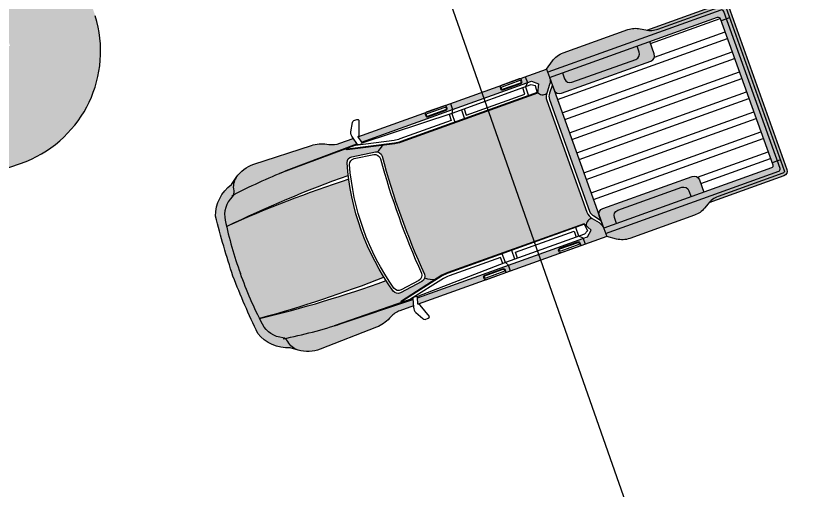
# Model space of a CAD drawing. Header units: metres. Extents: x 604533 to 608048, y 1310709 to 1311860.
# Drawn here: x 604675.78 to 604682.8, y 1311042.96 to 1311047.14 of the extents above; entities that cross this region are included whole.
import ezdxf

# ---------------------------------------------------------------- set-up
doc = ezdxf.new("R2010")
doc.units = ezdxf.units.M
doc.header["$LTSCALE"] = 0.0254
doc.header["$MEASUREMENT"] = 0
doc.layers.add('BOULEVARD', color=3, linetype='Continuous')
doc.layers.add('PALME-1', color=82, linetype='Continuous')

# ---------------------------------------------------------------- blocks, each defined once
blk = doc.blocks.new('A$C07152BA5')
h = blk.add_hatch(color=253)
h.paths.add_polyline_path([(0.1907596216769889, 0.8038987470790744, -0.1478048092491073), (0.2013097516028211, 0.7674618049059063, 0.2038558458128414), (0.2462618624558672, 0.6582757839933038, 0.1668822820599795), (0.4219244545092806, 0.5739998240023851), (0.9530465304851532, 0.5117843190673739, 0.1159471966539703), (1.08944232063368, 0.5274364140350372), (1.105912549886853, 0.5333575699478388, -0.1231085121622859), (1.202443026355468, 0.5430560242384672), (1.327128260978498, 0.5248679867945611), (1.349731268011965, 0.5769266341812909), (0.691924050450325, 0.68578926846385, -0.02566630790614245)])
h.paths.add_polyline_path([(2.699676226708107, 0.324652187526226, -0.4142135623730946), (2.686998473014683, 0.3416602609213442), (2.68880277290009, 0.3540293555706739, -0.4142135623730951), (2.705810846295208, 0.3667071091476828), (2.874030533246696, 0.342168630566448, -0.4142135623730951), (2.88670828694012, 0.3251605569384992), (2.884903987054713, 0.3127914622891694, -0.4142135623730951), (2.86789591354318, 0.3001137087121606), (2.923324527684599, 0.2920282469131052), (2.931270394939929, 0.3464998919516802), (2.235943439882249, 0.4479283634573221), (2.227997572626919, 0.3934567181859165)])
h.paths.add_polyline_path([(1.391802025726065, 0.5710646414663643), (1.369475964922458, 0.519123048055917, -0.01194926116781115), (1.370590867823921, 0.5185280258301646), (2.004349271534011, 0.4260806587990373, -0.4142135623730943), (1.991671517840587, 0.4430887324269861), (1.993475817842409, 0.4554578268434852, -0.4142135623730951), (2.010483891237527, 0.4681355806533247), (2.178703578189015, 0.4435971018392593, -0.4142135623730951), (2.191381331766024, 0.4265890284441411), (2.189577031880617, 0.4142199337948114, -0.414213562373095), (2.172568958485499, 0.4015421802178025), (2.227997572626919, 0.3934567181859165), (2.235943439882249, 0.4479283634573221)])
h.paths.add_polyline_path([(3.142012624070048, 1.791210144292563), (3.149958491441794, 1.845681789331138), (3.094529877300374, 1.853767251363024, -0.4142135623730951), (3.107207630993798, 1.836759177967906), (3.105403330991976, 1.824390083318576, -0.4142135623730951), (3.088395257596858, 1.811712329508737), (2.92017557064537, 1.836250808322802, -0.4142135623730951), (2.907497817068361, 1.85325888171792), (2.909302116953768, 1.86562797636725, -0.4142135623730945), (2.926310190348886, 1.878305729944259), (2.454631536267698, 1.94711026083678), (2.446685669012368, 1.892638615565374)])
h.paths.add_polyline_path([(1.597224831581116, 2.072181568248197, -0.01194926116786598), (1.595986410160549, 2.071929829427972), (1.602544254972599, 2.015774893807247), (2.446685669012368, 1.892638615565374), (2.454631536267698, 1.94711026083678), (2.399202922126278, 1.955195722635835, -0.4142135623730951), (2.411880675819702, 1.938187649240717), (2.410076375934295, 1.925818554591388, -0.4142135623730949), (2.393068302539177, 1.913140801014379), (2.224848615587689, 1.937679279828444, -0.4142135623730951), (2.212170861894265, 1.954687353223562), (2.213975161779672, 1.967056447872892, -0.4142135623730945), (2.230983235291205, 1.979734201449901)])
h.paths.add_polyline_path([(0.6722433689283207, 2.290021826513112, 0.166882282059965), (0.4798260347452015, 2.259438282810152, 0.2038558458128223), (0.4055565011221915, 2.167643316555768, -0.1478048092492731), (0.3850372502347454, 2.135738515527919, -0.02566630790613953), (0.8990576798096299, 2.105761331273243), (1.560552036971785, 2.022175303660333), (1.553762224735692, 2.078521529445425), (1.429076989996247, 2.096709566889331, -0.1231085121619218), (1.339339481084608, 2.133579234359786), (1.325247037922964, 2.143958617001772, 0.1159471966536159), (1.199006163049489, 2.197921948740259)])
for color, points in [(253, [(0.2166324381255227, 1.972851275235079, -0.2596389835430822), (0.369571372051724, 2.125920849852264, 0.2202862808786482), (0.4055565011198518, 2.167643316547572, -0.1133709259093873), (0.4381577878810122, 2.226780023976051, 0.2633922538076526), (0.1588966560084384, 2.044871327234434, 0.01702397132734076), (0.04505931772292016, 1.505241967504862, 0.01702397132734192), (-5.890615240033981e-08, 0.9555798550136363, 0.2633922536187772), (0.2156592593841569, 0.7014763091835783, -0.1133709254286114), (0.2013097516028211, 0.7674618049059063, 0.2202862809127305), (0.1787427731323987, 0.8177253627218306, -0.259638983544986), (0.07590343954507262, 1.008105728309602, -0.03307258661391017), (0.1143259765804898, 1.49513603009805, -0.03307284082326972)]), (20, [(1.217280335512162, 0.8693700162669643, -0.1061314572311136), (1.350079627612536, 1.77975470597654, 0.02644318014039986), (0.2015793965871566, 1.918342938648408, 0.02924573563146822), (0.1143246918267526, 1.495127222565044, 0.0292442766892154), (0.07704877263023935, 1.064642804667229, 0.02644318014170535)]), (22, [(1.529334117774852, 0.6942655483726412), (1.568206767202355, 0.6637316602282226), (1.613482897519134, 0.6400206864345819), (1.675932551734149, 0.6448907360900193), (1.853745444212109, 1.863859093049541), (1.752959398203529, 1.902663715882227), (1.720414109411649, 1.885399373946711), (1.694822005811147, 1.864694993011653), (1.699151180218905, 1.858419748255983), (1.704689484089613, 1.822090407600626), (1.602902520098723, 1.277996851364151), (1.545019649434835, 0.727498933672905), (1.531602734001353, 0.6965350788086653)]), (20, [(1.910737716010772, 1.850760922301561, -0.04056839103574849), (1.853743861429393, 1.863859594799578, 1.149957615669228e-06), (1.853745444212109, 1.863859093049541), (1.752959398203529, 1.902663715882227, -0.0804623458597294), (1.685527131077833, 1.873560790438205, -0.2991901582828784), (1.704689484089613, 1.822090407600626, 0.04011002674693965), (1.545019649434835, 0.727498933672905, -0.1738268921655171), (1.531602734001353, 0.6965350788086653, 0.1247764595948846), (1.613482897519134, 0.6400206864345819), (1.675932551734149, 0.6448907360900193, -0.04056723918563349), (1.734291619271971, 0.6411624196916819), (2.998699315823615, 0.456670688232407), (3.006807050900534, 0.4325648781377822, -0.4207665491765686), (3.0840246375883, 0.4640176824759692, -0.1879680064295329), (3.067698489874601, 0.5347800806630403), (3.218970701564103, 1.571802968392149, -0.1599977302912152), (3.246794291771948, 1.627658267039806, -0.4426854633686685), (3.181528548477218, 1.675400231499225), (3.175159846665338, 1.666368142701685)]), (251, [(4.154267695615999, 0.1124685693066567, 0.1270166537925959), (4.054848500876687, 0.1017064268235117), (4.752080639824271, 4.330649971961975e-08, 0.4142135623730938), (4.803104860126041, 0.03803330427035689), (5.023965064203367, 1.552105744136497, 0.4142135623730938), (4.985931803123094, 1.603129964321852), (4.28869966417551, 1.704836348071694, 0.1270166537925254), (4.380901659373194, 1.66612211172469), (4.98232320335228, 1.578391775023192, -0.4142135623730949), (4.999226874904707, 1.555714343907312), (4.778366670827381, 0.04164190404117107, -0.4142135623730944), (4.755689239595085, 0.02473823260515928)]), (251, [(3.092436679173261, 0.5311714806593955, 0.1492762952438902), (3.099048653921577, 0.4878666198557571), (3.143023142827696, 0.4125586302297437), (3.326070904254689, 1.667413808930515), (3.262416013039833, 1.607805891596452, 0.1492762950977377), (3.243708890862763, 1.568194368621334)])]:
    blk.add_hatch(color=color).paths.add_polyline_path(points)
h = blk.add_hatch(color=22)
h.paths.add_polyline_path([(0.07704877263020782, 1.064642804666103, 0.003829806035672016), (0.07590235978455467, 1.008020008602191, 0.2416943549763166), (0.1664288778592814, 0.8261685555603308, -0.1278257627530451), (0.190759621746215, 0.8038987469746687, 0.02242338460043527), (0.6279922961769361, 0.6978598586025244), (1.243524973957816, 0.6029748568690205, -0.363273079195186), (1.255085580633022, 0.6120715695433319), (1.613482897698635, 0.6400206865534575, -0.1247764596712237), (1.531602734058211, 0.6965350787367254, -0.207088711828794), (1.495168461115099, 0.6807303454261273), (1.281474726740271, 0.6805410832166672, -0.3759278168440105), (1.231874317745678, 0.723893475253135, -0.01278260194916101), (1.219821907069626, 0.8352814223680948, -0.02820947151564502)])
h.paths.add_polyline_path([(1.362253199581984, 1.811696778048919, -0.01278260196719675), (1.405622988590039, 1.915000199107453, -0.3759278168440063), (1.465540778823197, 1.942376993596554), (1.690898368874653, 1.874983648228335, 0.0743776392316823), (1.752959398171518, 1.902663715835065), (1.459810602944344, 2.015531804878265, -0.363273078263199), (1.451330340822102, 2.027551911604538), (0.8343418431135965, 2.112456773974112, 0.02242338454582682), (0.3850372504021364, 2.135738515638277, -0.1278257632484674), (0.355358679112506, 2.121347133498489, 0.2416943553902637), (0.2166558903640389, 1.972933731098754, 0.003829806027245087), (0.2015793965869368, 1.91834293864759, -0.02820947151863493)])
h.paths.add_polyline_path([(3.12123004172463, 0.2631594482809303), (3.132184439571574, 0.3382556024007499, 0.1699505695374527), (3.119587191264145, 0.4031154527328908), (3.084024637470597, 0.4640176826775396, 0.4207665483346977), (3.006807050878896, 0.4325648781774363), (3.025488566607237, 0.3770212440285832), (2.946273305951401, 0.3263724608063625), (2.93127039493993, 0.3464998919516799), (2.923324527669963, 0.2920282468127727)])
h.paths.add_polyline_path([(3.306309120263904, 1.683158310130239, 0.1699505695374419), (3.336909607518464, 1.741716836811975), (3.347864005365409, 1.816812990931794), (3.149958491454503, 1.845681789418265), (3.142012624067658, 1.791210144276177), (3.179860307602212, 1.785689241252839), (3.223585815634578, 1.735045820707455), (3.181528548380484, 1.675400231372652, 0.4426854635167763), (3.246794291761641, 1.627658267082927, -0.02715364496178451), (3.254830853198655, 1.634952866239473)])
h = blk.add_hatch(color=253)
h.paths.add_polyline_path([(3.893284788937308, 0.06468763435259461, 0.1385523434527567), (4.001114172046073, 0.0788399821612984), (4.04643831262365, 0.09831622149795294, -0.1385523434527547), (4.154267695615999, 0.1124685693066567), (4.755689239595085, 0.02473823260515928, 0.4142135623730944), (4.778366670827381, 0.04164190404117107), (4.792801070143469, 0.1405946610029787), (4.764235869748518, 0.1447615132201463), (4.753973011858761, 0.07440610299818218, -0.4142135623731094), (4.731295580626465, 0.05750243156217039), (3.125401583034545, 0.291756795020774), (3.12123004172463, 0.2631594482809305), (3.186603278852999, 0.2029821828473359, 0.1509271441035683), (3.293187092174776, 0.1522248592227697)])
h.paths.add_polyline_path([(4.764235869748518, 0.1447615132201463), (4.792801070143469, 0.1405946610029787), (4.98479247558862, 1.456761586945504), (4.956227275193669, 1.460928438929841)])
h.paths.add_polyline_path([(4.966490133083425, 1.531283849151805), (4.956227275193669, 1.460928438929841), (4.98479247558862, 1.456761586945504), (4.999226874904707, 1.555714343907312, 0.4142135623730949), (4.98232320335228, 1.578391775023192), (4.380901659373194, 1.66612211172469, -0.1385523434528836), (4.281608393765055, 1.710487776435912), (4.243736601551063, 1.742099941475317, 0.1385523434528831), (4.144443336059339, 1.786465606186539), (3.544345639180392, 1.874002831056714, 0.1509271441034992), (3.42770363681484, 1.855807819636539), (3.347864005365409, 1.816812990931794), (3.343692464055493, 1.788215644191951), (4.949586461530998, 1.553961280500516, -0.4142135623730944)])
h = blk.add_hatch(color=254)
h.paths.add_polyline_path([(3.206077646114863, 0.4984241321217269, 0.4142135623730951), (3.149384067975916, 0.4561649532988667), (3.132618782692589, 0.3412331736180931), (3.251362091163173, 0.3239118945784867), (3.259466736810282, 0.3794720200821757, -0.4142135623732612), (3.316160314949229, 0.4217311989050359), (3.909197270753793, 0.3352239357773215, -0.4142135623730945), (3.951456449693069, 0.278530357638374), (3.943351803929545, 0.2229702321346849), (4.062095112400129, 0.2056489528622478), (4.078860397567041, 0.3205807325430214, 0.414213562373095), (4.036601218744181, 0.3772743106819689)])
h.paths.add_polyline_path([(3.489373106043786, 1.609164282912388, -0.4142135623732612), (3.44711392710451, 1.665857861051336), (3.455218572751619, 1.721417986555025), (3.33647526439745, 1.738739265594631), (3.319709979114123, 1.623807485913858, 0.4142135623730951), (3.361969158053398, 1.56711390777491), (4.192492730682716, 1.445964086335152, 0.4142135623730951), (4.249186308821663, 1.488223265158013), (4.26595159410499, 1.603155045071617), (4.147208285634406, 1.620476324111223), (4.139103639987297, 1.564916198607534, -0.4142135623730945), (4.08241006184835, 1.522657019784674)])
h.paths.add_polyline_path([(3.343692464055493, 1.788215644191951), (3.336909607518464, 1.741716836811975), (3.33647526439745, 1.738739265594631), (4.892892883392051, 1.511702101677656, -0.4142135623730951), (4.909796554944478, 1.489024670328945), (4.906750896712765, 1.4681456387043), (4.956227275193669, 1.460928438929841), (4.966490133083425, 1.531283849151805, 0.4142135623730944), (4.949586461530998, 1.553961280500516)])
h.paths.add_polyline_path([(4.906750896712765, 1.4681456387043), (4.714759491151199, 0.1519787127617747), (4.764235869748518, 0.1447615132201463), (4.956227275193669, 1.460928438929841)])
h.paths.add_polyline_path([(4.714759491151199, 0.1519787127617747), (4.711713832919486, 0.1310996811371297, -0.4142135623730958), (4.68903640168719, 0.1141960094682872), (3.132618782692589, 0.3412331736180931), (3.132184439571574, 0.3382556024007499), (3.125401583034545, 0.291756795020774), (4.731295580626465, 0.05750243156217039, 0.4142135623730964), (4.753973011858761, 0.07440610299818218), (4.764235869748518, 0.1447615132201463)])
h = blk.add_hatch(color=255)
h.paths.add_polyline_path([(3.943351803908866, 0.222970231992921), (3.951456449693069, 0.278530357638374, 0.4142135623730945), (3.909197270753793, 0.3352239357773215), (3.316160314949229, 0.4217311989050359, 0.4142135623730946), (3.259466736810282, 0.3794720200821757), (3.251362091150678, 0.3239118944928253)])
h.paths.add_polyline_path([(4.08241006184835, 1.522657019784674, 0.4142135623730946), (4.139103639987297, 1.564916198607534), (4.147208285631049, 1.620476324088213), (3.455218572744085, 1.721417986503385), (3.44711392710451, 1.665857861051336, 0.4142135623730945), (3.489373106043786, 1.609164282912388)])
h = blk.add_hatch()
h.set_pattern_fill('ANSI32', scale=0.5, angle=126.7007068955071, style=0)
h.set_pattern_definition([(171.7007068955071, (-15.16962535120547, -3.519906194182113), (-0.02706449860558336, -0.185536419376974), []), (171.7007068955071, (-15.22244932467584, -3.449039221741259), (-0.02706449860558336, -0.185536419376974), [])])
edge = h.paths.add_edge_path()
edge.add_line((4.892892883392051, 1.511702101677656), (4.26595159410499, 1.603155045071617))
edge.add_line((4.26595159410499, 1.603155045071617), (4.249186308821663, 1.488223265390843))
edge.add_arc((4.199709930340759, 1.495440464932472), 0.04999999999999716, -98.29929310449688, -8.29929310449188, ccw=False)
edge.add_line((4.192492730682716, 1.445964086335152), (3.361969158053398, 1.56711390777491))
edge.add_arc((3.369186357711442, 1.616590286372229), 0.05000000000000071, 171.7007068955193, 261.70070689550715, ccw=False)
edge.add_line((3.319709979114123, 1.623807485913858), (3.149384067859501, 0.4561649532988667))
edge.add_line((3.149384067975916, 0.4561649532988667), (3.158618304063566, 0.4786221529357135))
edge.add_line((3.158618304063566, 0.4786221531685442), (3.178082684869878, 0.4944261510390788))
edge.add_line((3.178082684869878, 0.4944261510390788), (3.206077646114863, 0.4984241321217269))
edge.add_line((3.206077646114863, 0.4984241321217269), (4.036601218744181, 0.3772743106819689))
edge.add_arc((4.029384019086137, 0.3277979323174804), 0.05000000000000071, -8.29929310449188, 81.70070689550721, ccw=False)
edge.add_line((4.078860397567041, 0.3205807325430214), (4.062095112283714, 0.2056489528622478))
edge.add_line((4.062095112400129, 0.2056489528622478), (4.68903640168719, 0.1141960094682872))
edge.add_arc((4.691923281527124, 0.1339865608606488), 0.01999999999999957, 261.7007068955072, 351.7007068955072)
edge.add_line((4.711713832919486, 0.1310996811371297), (4.909796554944478, 1.489024670328945))
edge.add_arc((4.890006003552116, 1.491911550285295), 0.01999999999999957, -8.299293104492884, 81.70070689550712)
at = {"color": 7}
for p, q in [((2.400478039751761, 1.86906149960123, 32.67499999999999), (2.39217826013919, 1.812163664260879, 32.67499999999999)), ((2.514273710316047, 1.852461940608919, 32.67499999999999), (2.502365330932662, 1.770825915969908, 32.67499999999999)), ((3.336909607518464, 1.741716836811975, 32.67499999999999), (3.132184439571574, 0.3382556024007499, 32.67499999999999)), ((4.98479247558862, 1.456761586945504, 32.67499999999999), (4.906750896712765, 1.4681456387043, 32.67499999999999)), ((2.198396450141445, 0.4837229016702622, 32.67499999999999), (2.206696229754016, 0.5406207370106131, 32.67499999999999)), ((2.312192120705731, 0.4671233424451202, 32.67499999999999), (2.324100500089116, 0.5487593670841306, 32.67499999999999)), ((4.792801070143469, 0.1405946610029787, 32.67499999999999), (4.714759491151199, 0.1519787127617747, 32.67499999999999))]:
    blk.add_line(p, q, dxfattribs=at)
at = {"color": 7, "elevation": 32.67499999999999}
for points in [[(1.327128260978498, 0.5248679867945611), (1.202443026355468, 0.5430560242384672, 0.1231085121622605), (1.105912549886853, 0.5333575699478388), (1.08944232063368, 0.5274364140350372, -0.1159471966539582), (0.9530465304851532, 0.5117843190673739), (0.4219244545092806, 0.5739998240023851, -0.1668822820599636), (0.2462618624558672, 0.6582757839933038), (0.1930336904479191, 0.7107265673112124, -0.2441598973697272), (-5.890615284442902e-08, 0.9555798550136387, -0.01702397132734127), (0.0450593177229166, 1.505241967504844, -0.01702397132734127), (0.1588966560084373, 2.044871327234432, -0.2441598973697272), (0.4138325622770935, 2.224378554383293), (0.4798260347452015, 2.259438282810152, -0.1668822820599636), (0.6722433689283207, 2.290021826513112), (1.199006163049489, 2.197921948740259, -0.1159471966539582), (1.325247037922964, 2.143958617001772), (1.339339481084608, 2.133579234359786, 0.1231085121622605), (1.429076989996247, 2.096709566889331), (1.553762224735692, 2.078521529445425)], [(0.4798260347452015, 2.259438282810152, 0.2038558458119732), (0.4055565011221915, 2.167643316555768, -0.2202862809127305), (0.3695713720517233, 2.125920849852264, 0.259638983544986), (0.2166324381250888, 1.972851275233552, 0.03307271371853571), (0.1143262475961819, 1.495137888006866, 0.03307271371853571)], [(0.3710148119134828, 2.13581612566486, -0.02636531875948369), (0.8990576798096299, 2.105761331273243), (1.560552036971785, 2.022175303660333)], [(3.175159846665338, 1.666368142701685), (1.910723739303648, 1.850762960501015, -0.04055744074929812), (1.853745444212109, 1.863859093049541), (1.459810602944344, 2.015531804878265, -0.3632730766260101), (1.451330340816639, 2.027551911538467)], [(3.176724140765145, 1.67245610198006), (1.911633106414229, 1.856996984221041, -0.04066265233794355), (1.855507211643271, 1.869909611530602), (1.461427069501951, 2.02162089641206, -0.3372162360519412), (1.457591652055271, 2.026554316980764)], [(2.39217826013919, 1.812163664260879), (1.915241706185043, 1.881735173519701, -0.04031900665301965), (1.863503315253183, 1.893601013580337), (1.54205401299987, 2.01507163583301)], [(1.350079627707601, 1.779754705959931, 0.02644318014201505), (0.2015793966129422, 1.918342938646674, -0.02820947151757226), (1.362253199564293, 1.811696778051555)], [(3.347864005365409, 1.816812990931794), (3.42770363681484, 1.855807819636539, -0.1509271441035182), (3.544345639180392, 1.874002831056714), (4.144443336059339, 1.786465606186539, -0.1385523434528273), (4.243736601551063, 1.742099941475317), (4.281608393765055, 1.710487776435912, 0.1385523434528187), (4.380901659373194, 1.66612211172469), (4.98232320335228, 1.578391775023192, -0.414213562373095), (4.999226874904707, 1.555714343907312), (4.778366670827381, 0.04164190404117107, -0.4142135623730945), (4.755689239595085, 0.02473823260515928), (4.154267695615999, 0.1124685693066567, 0.1385523434528295), (4.04643831262365, 0.09831622149795294), (4.001114172046073, 0.0788399821612984, -0.1385523434528268), (3.893284788937308, 0.06468763435259461), (3.293187092174776, 0.1522248592227697, -0.1509271441035182), (3.186603278852999, 0.2029821828473359), (3.12123004172463, 0.2631594482809305)], [(3.347864005365409, 1.816812990931794), (3.336909607518464, 1.741716836811975, -0.1699505695374419), (3.306309120263904, 1.683158310130239), (3.254830853198655, 1.634952866239473, 0.1879680064295802), (3.218970701564103, 1.571802968392149), (3.067698489874601, 0.5347800806630403, 0.1879680064295881), (3.0840246375883, 0.4640176824759692), (3.119587191264145, 0.4031154527328908, -0.1699505695374527), (3.132184439571574, 0.3382556024007499), (3.12123004172463, 0.2631594482809305)], [(3.125401583034545, 0.291756795020774), (4.731295580626465, 0.05750243156217039, 0.4142135623730963), (4.753973011858761, 0.07440610299818218), (4.966490133083425, 1.531283849151805, 0.4142135623730944), (4.949586461530998, 1.553961280500516), (3.343692464055493, 1.788215644191951)], [(3.33647526439745, 1.738739265594631), (4.892892883392051, 1.511702101677656, -0.414213562373095), (4.909796554944478, 1.489024670328945), (4.711713832919486, 0.1310996811371297, -0.4142135623730958), (4.68903640168719, 0.1141960094682872), (3.132618782692589, 0.3412331736180931)], [(3.33647526439745, 1.738739265594631), (3.319709979114123, 1.623807485913858, 0.414213562373095), (3.361969158053398, 1.56711390777491), (4.192492730682716, 1.445964086335152, 0.414213562373095), (4.249186308821663, 1.488223265158013), (4.26595159410499, 1.603155045071617)], [(3.455218572751619, 1.721417986555025), (3.44711392710451, 1.665857861051336, 0.4142135623730945), (3.489373106043786, 1.609164282912388), (4.08241006184835, 1.522657019784674, 0.4142135623730945), (4.139103639987297, 1.564916198607534), (4.147208285634406, 1.620476324111223)], [(4.28869966417551, 1.704836348071694), (4.985931803123094, 1.603129964321852, -0.4142135623730939), (5.023965064203367, 1.552105744136497), (4.803104860126041, 0.03803330427035689, -0.4142135623730882), (4.752080639824271, 4.330649971961975e-08), (4.054848500876687, 0.1017064268235117)], [(3.326083808089606, 1.667502269148827, -0.007466976280426755), (3.323397187748924, 1.664910078747198), (3.271235681138933, 1.616064833477139, 0.1907670200378251), (3.243708890862763, 1.568194368621334), (3.092436679173261, 0.5311714806593955, 0.1907670200376496), (3.105141514795832, 0.4774323632009327), (3.141176068456843, 0.4157218155451119, -0.007466976280447708), (3.143010239000432, 0.4124701702967286)], [(0.2462618624558672, 0.6582757839933038, -0.2038558458119732), (0.2013097516028211, 0.7674618049059063, 0.2202862809127305), (0.1787427731323987, 0.8177253627218306, -0.259638983544986), (0.07590343954507262, 1.008105728309602, -0.03307271371853571), (0.1143262475961819, 1.495137888006866, -0.03307271371853571)], [(1.217280335491523, 0.8693700162693858, -0.0264431801420151), (0.07704877259675413, 1.064642804674804, 0.02820947151757226), (1.219821907114238, 0.8352814223617315, 0.02820947151757226)], [(0.1772993332706392, 0.8078300869092345, 0.02636531875948369), (0.691924050450325, 0.68578926846385), (1.349731268011965, 0.5769266341812909)], [(2.998699315823615, 0.456670688232407), (1.734277642797679, 0.6411644590552896, 0.04055744074929812), (1.675932551734149, 0.6448907360900193), (1.255085580633022, 0.6120715695433319, 0.3632730766260101), (1.24352497397922, 0.6029748569708318)], [(2.9984593099216, 0.4503895530942827), (1.733368275570683, 0.6349304353352636, 0.04066265233794355), (1.675892485887744, 0.6385890699457377), (1.254895249847323, 0.605774445226416, 0.3445672416549141), (1.249771894072182, 0.6020118875894696)], [(2.206696229754016, 0.5406207370106131), (1.729759675799869, 0.610192246036604, 0.04031900665301965), (1.676787591073662, 0.6136006929446012), (1.334033330902457, 0.5890185225289315)], [(3.132618782692589, 0.3412331736180931), (3.149384067975916, 0.4561649532988667, -0.414213562373095), (3.206077646114863, 0.4984241321217269), (4.036601218744181, 0.3772743106819689, -0.414213562373095), (4.078860397567041, 0.3205807325430214), (4.062095112400129, 0.2056489528622478)], [(3.251362091163173, 0.3239118945784867), (3.259466736810282, 0.3794720200821757, -0.4142135623730945), (3.316160314949229, 0.4217311989050359), (3.909197270753793, 0.3352239357773215, -0.4142135623730945), (3.951456449693069, 0.278530357638374), (3.943351803929545, 0.2229702321346849)]]:
    blk.add_lwpolyline(points, format="xyb", dxfattribs=at)
for points in [[(1.561441124184057, 2.014797087060288), (1.552255768910982, 2.09102306724526, -0.1585268291026489), (1.563067320501432, 2.139629260869697), (1.613501784973778, 2.204759299522266, -0.1769751147583408), (1.631939540733583, 2.216358944773674), (1.66108938108664, 2.212106810184196, -0.3626405039079287), (1.673888786695898, 2.197809199802577), (1.614730086759664, 2.085627104621381, -0.2312097484557497), (1.595986410160549, 2.071929829427972), (1.602748621837236, 2.014024896547198, -0.4929295308816837), (1.591372681548819, 2.002969690831378), (1.569925862248056, 2.006098173093051, -0.3386252916015527)], [(2.213975161779672, 1.967056447872892), (2.212170861894265, 1.954687353223562, 0.414213562373095), (2.224848615587689, 1.937679279828444), (2.393068302539177, 1.913140801014379, 0.414213562373095), (2.410076375934295, 1.925818554591388), (2.411880675819702, 1.938187649240717, 0.414213562373095), (2.399202922126278, 1.955195722635835), (2.230983235291205, 1.979734201449901, 0.4142135623730945)], [(1.704689484089613, 1.822090407600626, 0.04011002674693939), (1.545019649434835, 0.727498933672905, -0.3951396783396247), (1.495168461115099, 0.6807303454261273), (1.281474726740271, 0.6805410832166672, -0.3759278168440104), (1.231874317745678, 0.723893475253135, -0.1400023974362862), (1.405622988590039, 1.915000199107453, -0.3759278168440063), (1.465540778823197, 1.942376993596554), (1.670275749289431, 1.881150857079774, -0.3951396783396247)], [(1.476445955922827, 0.7007137713953853), (1.299041768303141, 0.7005566495936364, -0.3782835512506614), (1.249388205353171, 0.7443180887494236, -0.1357990758811143), (1.416572474408895, 1.890423586824909, -0.3782835512506472), (1.476658053928986, 1.918177199317142), (1.646624858258292, 1.86734850727953, -0.3943637514586636), (1.681068375823088, 1.808418976143003, 0.03876530558182324), (1.526288287248462, 0.7473483888898045, -0.394363751458685)], [(2.218468887382187, 1.956295108189806), (2.218108027358539, 1.953821289120242, 0.4142135623730657), (2.225714679574594, 1.943616445176303), (2.393934366409667, 1.919077966362238, 0.4142135623730946), (2.404139210470021, 1.926684618694708), (2.404500070493668, 1.929158437531441, 0.4142135623730729), (2.396893418277614, 1.939363281708211), (2.228673731442541, 1.963901760289446, 0.4142135623731018)], [(2.909302116953768, 1.86562797636725), (2.907497817068361, 1.85325888171792, 0.414213562373095), (2.92017557064537, 1.836250808322802), (3.088395257596858, 1.811712329508737, 0.414213562373095), (3.105403330991976, 1.824390083318576), (3.107207630993798, 1.836759177967906, 0.414213562373095), (3.094529877300374, 1.853767251363024), (2.926310190348886, 1.878305729944259, 0.4142135623730946)], [(2.913795842439868, 1.854866636684164), (2.91343498241622, 1.852392817847431, 0.4142135623730657), (2.921041634632275, 1.842187973670661), (3.089261321583763, 1.817649495089427, 0.4142135623730946), (3.099466165644117, 1.825256147189066), (3.099827025551349, 1.8277299660258, 0.4142135623730729), (3.09222037345171, 1.837934810202569), (2.924000686500221, 1.862473289016634, 0.4142135623731018)], [(1.35269100277219, 0.5837434169370681), (1.322113331523724, 0.5133177337702364, 0.1585268291026489), (1.318589286878705, 0.4636484999209642), (1.34831677400507, 0.3868251072708517, 0.1769751147583408), (1.362672612187453, 0.3704418072011322), (1.391822452540509, 0.3661896728444844, 0.3626405039079287), (1.408172824885696, 0.3762351577170193), (1.38352575711906, 0.5006421362049878, 0.2312097484557497), (1.369475964922458, 0.519123048055917), (1.392497789114714, 0.5726833352819085, 0.4929295308816837), (1.384753970894963, 0.5865275710821152), (1.363307151477784, 0.5896560535766184, 0.3386252916015527)], [(1.991671517840587, 0.4430887324269861), (1.993475817842409, 0.4554578268434852, -0.414213562373095), (2.010483891237527, 0.4681355806533247), (2.178703578189015, 0.4435971018392593, -0.414213562373095), (2.191381331766024, 0.4265890284441411), (2.189577031880617, 0.4142199337948114, -0.414213562373095), (2.172568958485499, 0.4015421802178025), (2.004349271534011, 0.4260806587990373, -0.4142135623730945)], [(1.999052123283036, 0.4521179441362619), (1.999412983190268, 0.4545917629729956, -0.4142135623730657), (2.009617827250622, 0.4621984150726348), (2.17783751420211, 0.4376599364914, -0.4142135623730946), (2.185444166418165, 0.4274550923146307), (2.185083306394517, 0.424981273477897, -0.4142135623730729), (2.174878462334163, 0.4173746211454272), (2.006658775382675, 0.4419130999594927, -0.4142135623731018)], [(2.686998473014683, 0.3416602609213442), (2.68880277290009, 0.3540293555706739, -0.414213562373095), (2.705810846295208, 0.3667071091476828), (2.874030533246696, 0.342168630566448, -0.414213562373095), (2.88670828694012, 0.3251605569384992), (2.884903987054713, 0.3127914622891694, -0.414213562373095), (2.86789591354318, 0.3001137087121606), (2.699676226708107, 0.324652187526226, -0.4142135623730946)], [(2.694379078340717, 0.35068947263062), (2.694739938364364, 0.3531632914673537, -0.4142135623730657), (2.704944782424718, 0.3607699437998235), (2.873164469259791, 0.3362314649857581, -0.4142135623730946), (2.880771121475846, 0.3260266210418195), (2.880410261452198, 0.3235528019722551, -0.4142135623730729), (2.870205417391844, 0.3159461498726159), (2.701985730556771, 0.3404846286866814, -0.4142135623731018)]]:
    blk.add_lwpolyline(points, format="xyb", close=True, dxfattribs=at)
for points in [[(1.562071361811832, 2.012312646722421), (0.8343418438453227, 2.112456773873419)], [(1.597224831581116, 2.072181568248197), (3.347864005365409, 1.816812990931794)], [(1.602544254972599, 2.015774893807247), (3.179860307602212, 1.78568924125284), (3.223585815634578, 1.735045820707455), (3.175159846665338, 1.666368142701685), (3.19221444579307, 1.732741662301123), (3.158390867640264, 1.758503525517881), (2.425216228934005, 1.865452899830416), (1.599553846288472, 2.005475577665493)], [(2.454631536267698, 1.94711026083678), (2.446685669012368, 1.892638615565374), (2.425216228934005, 1.865452899830416), (2.41330784955062, 1.783816875191405)], [(2.539011899498291, 1.848853340605274), (2.530712120002136, 1.791955505497754), (3.074958508368582, 1.712565401569009), (3.083258287981153, 1.769463236676529)], [(3.149958491441794, 1.845681789331138), (3.142012624070048, 1.791210144292563), (3.107996477279812, 1.765854636905715), (3.096088097896427, 1.684218612499535)], [(1.354004695196636, 0.5859442930668592), (0.6279922960093245, 0.6978598586283624)], [(1.391802025726065, 0.5710646414663643), (2.969118078472093, 0.3409789889119565), (3.025488566607237, 0.3770212440285832), (2.998699315823615, 0.456670688232407), (2.996082670404576, 0.388191080885008), (2.956309278029948, 0.3731649273540825), (2.223134639440104, 0.480114301899448), (1.391878379741684, 0.5817890353500843)], [(2.227997572626919, 0.3934567181859165), (2.235943439882249, 0.4479283634573221), (2.223134639440104, 0.480114301899448), (2.23504301882349, 0.5617503263056278)], [(3.12123004172463, 0.2631594482809305), (1.370590867823921, 0.5185280258301646)], [(2.336930309887975, 0.463514742674306), (2.345230089500546, 0.5204125780146569), (2.889476477983408, 0.4410224740859121), (2.881176698370837, 0.3841246387455612)], [(2.923324527684599, 0.2920282469131052), (2.931270394939929, 0.3464998919516802), (2.905914887669496, 0.3805160389747471), (2.917823267052881, 0.4621520633809268)]]:
    blk.add_lwpolyline(points, dxfattribs=at)
for centre, radius, start, end in [((1.629404635517858, 2.096270793350413, 32.67499999999999), 0.229672549161706, 284.1439406686918, 302.5449098491044), ((3.235839312546887, 1.681164053501561, 32.67499999999999), 0.05461575550948823, 186.0579365516956, 281.5710394916081), ((1.684011177858338, 0.8297774116508663, 32.67499999999999), 0.2024397515854507, 221.1614184495411, 249.611038948989), ((3.060795072233304, 0.4105348102748394, 32.67499999999999), 0.05830977912457869, 66.52293270374847, 157.80185182066)]:
    blk.add_arc(centre, radius, start, end)
blk = doc.blocks.new('A$C48C97B70')
at = {"layer": 'PALME-1', "lineweight": 5}
for p, q in [((2.315381746622734, 6.599569622194394), (2.308759636594914, 6.417534291977063)), ((2.409648848813958, 6.324762820033357), (2.315381746622734, 6.599569622194394)), ((2.072342711151578, 6.539757133461535), (2.170993821462616, 6.532959528965876)), ((2.215910241822712, 6.496664697071537), (2.072342711151578, 6.539757133461535)), ((2.552023350144736, 6.547294185031205), (2.605243965052068, 6.121538928011432)), ((2.686585457413457, 6.0263228318654), (2.552023350144736, 6.547294185031205)), ((2.109145975671709, 6.384245945140719), (2.409648848813958, 6.324762820033357)), ((2.556235553929582, 6.175663349684328), (2.109145975671709, 6.384245945140719)), ((2.902934323064983, 6.406875107437372), (2.79309800628107, 5.890090512111783)), ((2.91185081389267, 5.719506327062845), (2.902934323064983, 6.406875107437372)), ((2.17080201394856, 6.14843697915785), (2.686585457413457, 6.0263228318654)), ((2.79309800628107, 5.890090512111783), (2.17080201394856, 6.14843697915785)), ((3.221362474723719, 6.19808159628883), (3.009236497804523, 5.560948513448238)), ((3.129033586243168, 5.334387176670134), (3.221362474723719, 6.19808159628883)), ((3.210483656963333, 5.151997671928257), (3.476696790079586, 5.948182277148589)), ((3.476696790079586, 5.948182277148589), (3.277439789846539, 4.975987701676786)), ((2.250659788493067, 5.877088903915137), (2.91185081389267, 5.719506327062845)), ((3.009236497804523, 5.560948513448238), (2.250659788493067, 5.877088903915137)), ((3.277439789846539, 4.975987701676786), (3.756338857463561, 5.506348918424919)), ((3.756338857463561, 5.506348918424919), (3.328270285041071, 4.818382484139875)), ((2.388137213652954, 5.472214528825134), (3.129033586243168, 5.334387176670134)), ((3.210483656963333, 5.151997671928257), (2.388137213652954, 5.472214528825134)), ((2.534703512326814, 5.10012524551712), (3.277439789846539, 4.975987701676786)), ((3.328270285041071, 4.818382484139875), (2.534703512326814, 5.10012524551712)), ((3.909237030078657, 4.976652111392468), (3.328270285041071, 4.818382484139875)), ((3.377104022074491, 4.634997698944062), (3.909237030078657, 4.976652111392468)), ((2.683092593215406, 4.767370728543028), (3.377104022074491, 4.634997698944062)), ((3.409331238712184, 4.483896916965023), (2.683092593215406, 4.767370728543028)), ((3.925437976256944, 4.650008630240336), (3.409331238712184, 4.483896916965023)), ((3.434897479135543, 4.330342781729996), (3.925437976256944, 4.650008630240336)), ((5.099083250737749, 4.709153651027009), (4.7000261915382, 4.003962910035625)), ((4.862730723922141, 4.034791121492162), (5.099083250737749, 4.709153651027009)), ((5.620870345737785, 4.675173788331449), (4.862730723922141, 4.034791121492162)), ((5.049313929746859, 4.060273291775957), (5.620870345737785, 4.675173788331449)), ((4.515644523431547, 3.959039486479014), (4.560836301650852, 4.589793780585751)), ((4.560836301650852, 4.589793780585751), (4.7000261915382, 4.003962910035625)), ((5.248437111848034, 4.076084800297394), (5.962511981604621, 4.570644963532686)), ((5.962511981604621, 4.570644963532686), (5.504699753597379, 4.07937725703232)), ((1.618893041624688, 4.43102240213193), (2.124885034398176, 3.798161737388)), ((1.959349472192116, 3.802757524186745), (1.618893041624688, 4.43102240213193)), ((2.169265136006288, 4.398663227912039), (2.124885034398176, 3.798161737388)), ((2.314061223645695, 3.783092461759225), (2.169265136006288, 4.398663227912039)), ((2.871413715649396, 4.391883058706298), (3.434897479135543, 4.330342781729996)), ((3.453508515260182, 4.175500756362453), (2.871413715649396, 4.391883058706298)), ((4.220504558179528, 3.86392322415486), (4.266304270480759, 4.447634300217032)), ((4.266304270480759, 4.447634300217032), (4.36755700269714, 3.914992629084736)), ((5.690529267420061, 4.069788537686691), (6.298271546256728, 4.391043368726969)), ((6.298271546256728, 4.391043368726969), (5.897146972594783, 4.047198329819366)), ((1.109125668299384, 4.314602350816131), (1.959349472192116, 3.802757524186745)), ((1.771087397122756, 3.798282656818628), (1.109125668299384, 4.314602350816131)), ((2.482636831817217, 4.305086443666369), (2.467264722916298, 3.763124301563948)), ((2.620561620569788, 3.736058336682618), (2.482636831817217, 4.305086443666369)), ((3.893151809461415, 4.363695227541029), (3.453508515260182, 4.175500756362453)), ((3.464408285100944, 4.032410856336355), (3.893151809461415, 4.363695227541029)), ((3.944807559717447, 3.747194973519072), (4.030393492197618, 4.282214030390605)), ((4.030393492197618, 4.282214030390605), (4.075651273597032, 3.806130931247026)), ((2.741825681529008, 4.179233747301623), (2.772755018319003, 3.702005540952086)), ((2.911298305843957, 3.66459856252186), (2.741825681529008, 4.179233747301623)), ((0.7884219525149092, 4.157139943214133), (1.318447572761215, 3.744818661361933)), ((1.571980429929681, 3.782268248032779), (0.7884219525149092, 4.157139943214133)), ((3.012199615594, 4.137813482200727), (3.464408285100944, 4.032410856336355)), ((3.468956709606573, 3.911039973609149), (3.012199615594, 4.137813482200727)), ((3.468037246959284, 3.738560013240203), (3.827438695821911, 4.112911172676831)), ((3.827438695821911, 4.112911172676831), (3.468956709606573, 3.911039973609149)), ((3.685084666009061, 3.609697680687532), (3.841679007280618, 4.104456616099924)), ((3.841679007280618, 4.104456616099924), (3.836072750855237, 3.693081015022472)), ((5.049313929746859, 4.060273291775957), (5.724152020178735, 3.491602858528495)), ((5.724152020178735, 3.491602858528495), (5.248437111848034, 4.076084800297394)), ((5.504699753597379, 4.07937725703232), (6.14542867639102, 3.564741639653221)), ((6.14542867639102, 3.564741639653221), (5.690529267420061, 4.069788537686691)), ((6.067745437845588, 4.018908204976469), (6.589553371304646, 4.150188793195412)), ((6.589553371304646, 4.150188793195412), (6.190282995230518, 3.993080107029527)), ((2.956376706599258, 4.033704668981954), (3.027247471502051, 3.628440989181399)), ((3.189562233164907, 3.570096318144351), (2.956376706599258, 4.033704668981954)), ((4.964124301914126, 3.413108746986836), (4.515644523431547, 3.959039486479014)), ((4.7000261915382, 4.003962910035625), (5.327307574334554, 3.442139740334824)), ((5.327307574334554, 3.442139740334824), (4.862730723922141, 4.034791121492162)), ((5.897146972594783, 4.047198329819366), (6.421890453668311, 3.624540694523603)), ((6.421890453668311, 3.624540694523603), (6.067745437845588, 4.018908204976469)), ((6.261264526168816, 3.97596579301171), (6.658436554134823, 3.683305291924626)), ((6.462345477775671, 3.91865292401053), (6.748742411262356, 3.9674572434742)), ((6.748742411262356, 3.9674572434742), (6.592095402884297, 3.8744925793726)), ((0.485448888852261, 3.926491856342182), (0.9360923547064885, 3.65071875997819)), ((1.136499665444717, 3.705837757093832), (0.485448888852261, 3.926491856342182)), ((3.181041071307845, 3.857268982101232), (3.468037246959284, 3.738560013240203)), ((3.462164395605214, 3.616779003990814), (3.181041071307845, 3.857268982101232)), ((4.544305811985396, 3.398677153047174), (4.220504558179528, 3.86392322415486)), ((4.36755700269714, 3.914992629084736), (4.964124301914126, 3.413108746986836)), ((6.658436554134823, 3.683305291924626), (6.462345477775671, 3.91865292401053)), ((1.318447572761215, 3.744818661361933), (0.7675869886297733, 3.134953112574294)), ((1.771087397122756, 3.798282656818628), (1.195132528082468, 3.129650846822187)), ((1.195132528082468, 3.129650846822187), (1.571980429929681, 3.782268248032779)), ((1.594795744982548, 3.143843350932002), (1.959349472192116, 3.802757524186745)), ((2.124885034398176, 3.798161737388), (1.594795744982548, 3.143843350932002)), ((1.957979965256527, 3.172862487379462), (2.314061223645695, 3.783092461759225)), ((2.467264722916298, 3.763124301563948), (1.957979965256527, 3.172862487379462)), ((2.374761829501949, 3.225290659116581), (2.620561620569788, 3.736058336682618)), ((4.253843837417662, 3.400641982909292), (3.944807559717447, 3.747194973519072)), ((4.075651273597032, 3.806130931247026), (4.544305811985396, 3.398677153047174)), ((6.706020068493672, 3.830860005225986), (6.81258699845057, 3.725446137133986)), ((6.81258699845057, 3.725446137133986), (6.759389090584591, 3.808802190702409)), ((0.2361173620447516, 3.642432324122638), (0.655272247036919, 3.550730878021568)), ((0.7721523740328848, 3.5956928555388), (0.2361173620447516, 3.642432324122638)), ((0.9360923547064885, 3.65071875997819), (0.4851368642412126, 3.150084818713367)), ((0.7675869886297733, 3.134953112574294), (1.136499665444717, 3.705837757093832)), ((2.772755018319003, 3.702005540952086), (2.374761829501949, 3.225290659116581)), ((2.661224959301762, 3.273362423060462), (2.911298305843957, 3.66459856252186)), ((3.027247471502051, 3.628440989181399), (2.661224959301762, 3.273362423060462)), ((3.836072750855237, 3.693081015022472), (4.253843837417662, 3.400641982909292)), ((0.5879098090808839, 3.522560335695744), (0.2422600681893528, 3.170534702949226)), ((0.4851368642412126, 3.150084818713367), (0.7721523740328848, 3.5956928555388)), ((2.981999052804895, 3.33906352892518), (3.189562233164907, 3.570096318144351)), ((3.302425265079364, 3.523976467782632), (2.981999052804895, 3.33906352892518)), ((3.580979051650502, 3.546238041482866), (3.926706466940232, 3.414563037222251)), ((3.926706466940232, 3.414563037222251), (3.685084666009061, 3.609697680687532)), ((0.1079707489116117, 3.43673736625351), (0.2773943352513015, 3.369831745279953)), ((0.3984837138559669, 3.434038767358288), (0.1079707489116117, 3.43673736625351)), ((0.2422600681893528, 3.170534702949226), (0.3984837138559669, 3.434038767358288)), ((0.1718455277150497, 3.308659199858084), (0.08337332028895617, 3.187658116221428)), ((3.332632150151767, 3.34651159401983), (3.38708580750972, 2.98058735113591)), ((3.494100376148708, 3.304271258879453), (3.844624524586834, 3.185955692315474)), ((0.08337332028895617, 3.187658116221428), (0.1226571858860552, 3.278405164601281)), ((3.248319437960163, 3.258440762292594), (2.731487293960527, 3.21161420433782)), ((2.731487293960527, 3.21161420433782), (3.134490717668086, 3.128852164372802)), ((3.38708580750972, 2.98058735113591), (3.248319437960163, 3.258440762292594)), ((3.534062391845509, 3.189083838136867), (3.340175927500241, 2.707714716438204)), ((3.844624524586834, 3.185955692315474), (3.534062391845509, 3.189083838136867)), ((3.134490717668086, 3.128852164372802), (3.330513679073192, 2.658078050706536)), ((2.517388925771229, 3.06542000407353), (2.972683737869374, 2.91909837257117)), ((3.058313231333159, 3.034255284117535), (2.517388925771229, 3.06542000407353)), ((3.330513679073192, 2.658078050706536), (3.058313231333159, 3.034255284117535)), ((3.340175927500241, 2.707714716438204), (3.59752581466455, 3.028701244154945)), ((3.59752581466455, 3.028701244154945), (4.105901260743849, 2.988605438731611)), ((4.105901260743849, 2.988605438731611), (3.647004531347193, 2.917780390474945)), ((2.305217212880962, 2.870481743244454), (2.803743595723063, 2.657336931442842)), ((2.885166313848458, 2.790012650424615), (2.305217212880962, 2.870481743244454)), ((2.972683737869374, 2.91909837257117), (3.270130277378485, 2.373955077026039)), ((3.647004531347193, 2.917780390474945), (3.372718029655516, 2.450514665339142)), ((3.270130277378485, 2.373955077026039), (2.885166313848458, 2.790012650424615)), ((3.372718029655516, 2.450514665339142), (3.710475369938649, 2.789075389970094)), ((3.710475369938649, 2.789075389970094), (4.331273649935611, 2.805358869954944)), ((4.331273649935611, 2.805358869954944), (3.785483577288687, 2.652341371169314)), ((2.803743595723063, 2.657336931442842), (3.165985810337588, 1.967003280296922)), ((3.785483577288687, 2.652341371169314), (3.449524783995003, 2.172812515171245)), ((2.103190960828215, 2.613297319738194), (2.645531261456199, 2.351689536590129)), ((2.728957957704552, 2.52214392949827), (2.103190960828215, 2.613297319738194)), ((3.165985810337588, 1.967003280296922), (2.728957957704552, 2.52214392949827)), ((3.449524783995003, 2.172812515171245), (3.866465097409673, 2.519395898329094)), ((3.866465097409673, 2.519395898329094), (4.646028709830716, 2.527177116833627)), ((4.646028709830716, 2.527177116833627), (3.952712326892652, 2.391210660105571)), ((1.871158147696406, 2.113180001964793), (2.645531261456199, 2.351689536590129)), ((2.645531261456199, 2.351689536590129), (3.059729687054642, 1.618500017561018)), ((3.952712326892652, 2.391210660105571), (3.58636029146146, 1.875769624253735)), ((1.792426663800143, 1.596248906804249), (2.580521340714768, 2.199384402483702)), ((2.580521340714768, 2.199384402483702), (1.871158147696406, 2.113180001964793)), ((3.059729687054642, 1.618500017561018), (2.580521340714768, 2.199384402483702)), ((3.58636029146146, 1.875769624253735), (4.066406800411642, 2.239262379473075)), ((3.925750808091834, 1.441292198840529), (4.066406800411642, 2.239262379473075)), ((4.066406800411642, 2.239262379473075), (4.907796958577819, 2.273755981819704)), ((4.907796958577819, 2.273755981819704), (4.17234099295456, 2.111978875938803)), ((4.17234099295456, 2.111978875938803), (3.925750808091834, 1.441292198840529)), ((4.349980074330233, 1.135602922644466), (4.17234099295456, 2.111978875938803)), ((2.515611188136972, 2.022609669947997), (1.792426663800143, 1.596248906804249)), ((2.515611188136972, 2.022609669947997), (2.926296855206601, 1.241501617012545)), ((4.3001007566927, 1.973631209228188), (5.182541553280316, 1.983157423557714)), ((4.3001007566927, 1.973631209228188), (4.349980074330233, 1.135602922644466)), ((5.182541553280316, 1.983157423557714), (4.443687955150381, 1.834768826840445)), ((2.457456857548095, 1.831512524746358), (1.821242342237383, 1.240138054126874)), ((2.926296855206601, 1.241501617012545), (2.457456857548095, 1.831512524746358)), ((4.443687955150381, 1.834768826840445), (4.680083942599595, 0.9989401279017329)), ((4.680083942599595, 0.9989401279017329), (4.639327736455016, 1.669219866394997)), ((4.639327736455016, 1.669219866394997), (5.461078145774081, 1.658749242546037)), ((5.461078145774081, 1.658749242546037), (4.788814511382952, 1.558412575628608)), ((1.821242342237383, 1.240138054126874), (2.399274100433104, 1.581920561147854)), ((2.399274100433104, 1.581920561147854), (2.764498831005767, 0.8457179625984281)), ((4.788814511382952, 1.558412575628608), (5.053402894292958, 0.9239456083159894)), ((5.053402894292958, 0.9239456083159894), (4.962611843948252, 1.44441397394985)), ((4.962611843948252, 1.44441397394985), (5.636359921656549, 1.436750726075843)), ((5.636359921656549, 1.436750726075843), (5.112242182018235, 1.357725282199681)), ((2.368780232500285, 1.398359464714304), (1.924645158462226, 0.8736696706619114)), ((2.764498831005767, 0.8457179625984281), (2.368780232500285, 1.398359464714304)), ((5.112242182018235, 1.357725282199681), (5.431365475989878, 0.9245065893046558)), ((5.431365475989878, 0.9245065893046558), (5.223222281550989, 1.29970837989822)), ((5.28887854795903, 1.267762609757483), (5.781500488519669, 1.24094073777087)), ((5.781500488519669, 1.24094073777087), (5.480490738409571, 1.18407818954438)), ((1.924645158462226, 0.8736696706619114), (2.346526292036287, 1.191705271136016)), ((2.346526292036287, 1.191705271136016), (2.646792052546516, 0.5885173473507166)), ((5.480490738409571, 1.18407818954438), (5.670432295068167, 0.9642435463611037)), ((5.670432295068167, 0.9642435463611037), (5.60869708226528, 1.135618800064549)), ((5.724356828373857, 1.09681861451827), (5.873638325021602, 1.110369574278593)), ((5.873638325021602, 1.110369574278593), (5.779567710822448, 1.079890589462593)), ((2.337565534398891, 1.019009375944734), (2.097415535245091, 0.5375053882598877)), ((2.646792052546516, 0.5885173473507166), (2.337565534398891, 1.019009375944734)), ((2.097415535245091, 0.5375053882598877), (2.336508853361011, 0.8937838720157743)), ((2.337999686365947, 0.8207834959030151), (2.538657347671688, 0.3700814959593117)), ((2.350847847177647, 0.6120893694460392), (2.241748867090791, 0.3428265270777047)), ((2.538657347671688, 0.3700814959593117), (2.350847847177647, 0.6120893694460392)), ((2.241748867090791, 0.3428265270777047), (2.366149720503017, 0.4758871961385012)), ((2.384330539614893, 0.3552551558241248), (2.464432897162624, 0.2285578553564847)), ((2.464432897162624, 0.2285578553564847), (2.39442759915255, 0.2983970080967993))]:
    blk.add_line(p, q, dxfattribs=at)
for points in [[(2.170005674357526, 6.47765037836507), (2.241052294964902, 6.609638906549662), (2.17610205791425, 6.535075405379757)], [(2.154564774478786, 6.219103512354195), (2.02690392837394, 6.480078173102811), (2.160304883727804, 6.356042295461521)], [(2.156341567868367, 6.010021812748164), (2.324991472880356, 6.4736520529259), (2.154564774478786, 6.219103512354195)], [(2.16976996010635, 5.812250819057226), (1.896537362015806, 6.275782974204049), (2.159959133598022, 5.937095887260512)], [(2.190785011625849, 5.6406042764429), (2.448136188904755, 6.263312531169504), (2.16976996010635, 5.812250819057226)], [(2.227435329928994, 5.436012126971036), (1.747697115293704, 5.928360163699836), (2.190785011625849, 5.6406042764429)], [(2.27069055789616, 5.255032744025812), (2.583540279185399, 6.014972493285313), (2.227435329928994, 5.436012126971036)], [(4.544700947008096, 5.013609378831461), (4.833686141879298, 5.832743209321052), (4.750456606037915, 5.166403324808925)], [(4.906676866929047, 5.267496261978522), (5.211013276129961, 5.883884690934792), (5.087361252051778, 5.370230613742024)], [(5.242193514248356, 5.447244495619088), (5.588177711004391, 5.859328282764181), (5.35663316375576, 5.498098306823522)], [(4.392587163136341, 4.884143389295787), (4.495571633568034, 5.717314173467457), (4.256301564048044, 4.754186208359897)], [(5.620723859756254, 5.597161437151954), (5.824239349691197, 5.804493322502822), (5.751748201088049, 5.637383337365463)], [(2.417559240013361, 4.823557599913329), (2.77261847560294, 5.631471857661381), (2.346184281865135, 5.010120352962986)], [(5.424185181967914, 5.525811162078753), (5.917516169720329, 5.521302725654095), (5.620723859756254, 5.597161437151954)], [(5.86963800038211, 5.668762093177065), (6.017757985042408, 5.645760704297572), (5.925812243833207, 5.682150669861585)], [(2.346184281865135, 5.010120352962986), (1.670173717662692, 5.555558150867), (2.27069055789616, 5.255032744025812)], [(4.256301564048044, 4.754186208359897), (4.052790259360336, 5.43917561462149), (4.142499957582913, 4.633885177783668)], [(5.087361252051778, 5.370230613742024), (5.760236592148431, 5.335102644283324), (5.242193514248356, 5.447244495619088)], [(2.570173078100197, 4.504368314985186), (2.932087307330221, 5.264726978261024), (2.494671947904862, 4.651754620950669)], [(4.750456606037915, 5.166403324808925), (5.571213925839402, 5.12468051398173), (4.906676866929047, 5.267496261978522)], [(2.417559240013361, 4.823557599913329), (1.666330594918691, 5.198304021731019), (2.494671947904862, 4.651754620950669)], [(4.019387778360397, 4.489461824530736), (3.686499810777605, 5.027122383005917), (4.142499957582913, 4.633885177783668)], [(4.392587163136341, 4.884143389295787), (5.272642843658105, 4.818610895890743), (4.544700947008096, 5.013609378831461)], [(2.749371340847574, 4.210532552096993), (3.062453357386403, 4.924507077550516), (2.665315036778338, 4.340165023226291)], [(3.835917418007739, 4.23947516665794), (3.53108133841306, 4.739366353023797), (3.925176166580059, 4.367010969901457)], [(4.142499957582913, 4.633885177783668), (4.980002656928264, 4.546041940804571), (4.256301564048044, 4.754186208359897)], [(2.494671947904862, 4.651754620950669), (1.781017156899907, 4.688143855426461), (2.570173078100197, 4.504368314985186)], [(2.665315036778338, 4.340165023226291), (2.047454026411287, 4.20547631662339), (2.570173078100197, 4.504368314985186)], [(2.936202305485494, 3.961225484032184), (3.194800092256628, 4.525834057247266), (2.839872449287213, 4.08387531992048)], [(3.680865227244794, 3.983363593928516), (3.436798440176062, 4.467100864741951), (3.752379397163168, 4.107779220212251)], [(3.925176166580059, 4.367010969901457), (4.702673003892414, 4.309751543914899), (4.019387778360397, 4.489461824530736)], [(2.839872449287213, 4.08387531992048), (2.266970048076473, 3.963048696983606), (2.749371340847574, 4.210532552096993)], [(3.112280795350671, 3.763299948070198), (3.274903748184443, 4.246629072353244), (3.029674842953682, 3.85233834409155)], [(3.550926095223986, 3.719778106082231), (3.387992553412914, 4.212485782103613), (3.624444051180035, 3.875807887408882)], [(3.752379397163168, 4.107779220212251), (4.37089140561875, 4.052114577265456), (3.835917418007739, 4.23947516665794)], [(3.029674842953682, 3.85233834409155), (2.492253964184783, 3.783424315974116), (2.936202305485494, 3.961225484032184)], [(3.624444051180035, 3.875807887408882), (4.134339513606392, 3.883546425960958), (3.680865227244794, 3.983363593928516)], [(3.325157613842748, 3.560028912266716), (3.353889728430659, 3.928865215508267), (3.234892703243531, 3.641988356830552)], [(4.022629983141087, 3.433688336517662), (4.383084442815743, 3.838216366013512), (4.164607411599718, 3.412809299072251)], [(4.317768965265714, 3.383416073629633), (4.670954665984027, 3.85040225693956), (4.46915942186024, 3.347174729220569)], [(3.234892703243531, 3.641988356830552), (2.716051258263178, 3.652559398440644), (3.112280795350671, 3.763299948070198)], [(3.729752234066837, 3.45785673125647), (4.128319124458358, 3.790200868388638), (3.901874270406552, 3.446712814969942)], [(4.617636742070317, 3.304460272425786), (4.995665648719296, 3.811399539699778), (4.797157781897113, 3.242922397796065)], [(2.891659343149513, 3.310966674471274), (2.452825346612372, 3.628763884538785), (2.757464850437827, 3.260120212566108)], [(3.172536430647597, 3.397393225692213), (2.711960111628287, 3.636511703487486), (3.006810810766183, 3.349589448189363)], [(3.503731538774446, 3.60736023215577), (3.861060279305093, 3.703182586701587), (3.550926095223986, 3.719778106082231)], [(4.95082273078151, 3.181195360608399), (5.513373970985413, 3.621835168683901), (4.797157781897113, 3.242922397796065)], [(2.614172788336873, 3.198558794800192), (2.16904144117143, 3.578919567866251), (2.474079485167749, 3.130688536679372)], [(2.338219963363372, 3.057120678247884), (1.860253911931068, 3.471175903920084), (2.176076778094284, 2.958508807700127)], [(3.291022957651876, 3.426134270383045), (3.13966504635755, 3.088559782132506), (3.172536430647597, 3.397393225692213)], [(3.607858661212958, 3.460514123085886), (3.828101624385454, 3.163262059213594), (3.729752234066837, 3.45785673125647)], [(3.901874270406552, 3.446712814969942), (4.096152673359029, 2.975216081598774), (4.022629983141087, 3.433688336517662)], [(4.164607411599718, 3.412809299072251), (4.33975546748843, 2.817008313024417), (4.317768965265714, 3.383416073629633)], [(3.006810810766183, 3.349589448189363), (2.91818766517099, 2.84739505732432), (2.891659343149513, 3.310966674471274)], [(3.523551811114885, 3.316470418125391), (3.359355548280291, 2.984950676327571), (3.576744205201976, 3.206763199530542)], [(4.46915942186024, 3.347174729220569), (4.701155101531185, 2.602891196729615), (4.617636742070317, 3.304460272425786)], [(5.12171975185629, 3.102095157606527), (5.934571020072326, 3.311981251928955), (4.95082273078151, 3.181195360608399)], [(2.757464850437827, 3.260120212566108), (2.714189377729781, 2.640618080738932), (2.614172788336873, 3.198558794800192)], [(3.576744205201976, 3.206763199530542), (4.054222009028308, 3.0034822630696), (3.645276408176869, 3.048480163095519)], [(4.797157781897113, 3.242922397796065), (5.022718547144905, 2.431596601847559), (4.95082273078151, 3.181195360608399)], [(2.039228462497704, 2.865258167032152), (1.395255670533516, 3.174978010123596), (2.176076778094284, 2.958508807700127)], [(2.474079485167749, 3.130688536679372), (2.407128198770806, 2.353966257767752), (2.338219963363372, 3.057120678247884)], [(5.12171975185629, 3.102095157606527), (5.383647932903841, 2.259369736304507), (5.297967160586268, 3.008090391987935)], [(2.176076778094284, 2.958508807700127), (2.129790831706487, 2.117684915196151), (2.039228462497704, 2.865258167032152)], [(3.645276408176869, 3.048480163095519), (3.314152698847465, 2.660652421880513), (3.688722559949383, 2.935060539282858)], [(5.297967160586268, 3.008090391987935), (6.16600365715567, 3.039797091390938), (5.515596752869897, 2.872743644053116)], [(1.889275597059168, 2.751342532224953), (1.050323868636042, 2.78199142543599), (2.039228462497704, 2.865258167032152)], [(3.688722559949383, 2.935060539282858), (4.213079168112017, 2.798603621777147), (3.734850078239106, 2.799171700142324)], [(5.515596752869897, 2.872743644053116), (5.777917718980461, 2.093916910467669), (5.666956469649449, 2.764508768683299)], [(1.889275597059168, 2.751342532224953), (1.81420372670982, 1.872049222700298), (1.737293819780461, 2.621721604838967)], [(3.734850078239106, 2.799171700142324), (3.284365245490335, 2.371715185698122), (3.778496818151325, 2.649447336327285)], [(5.666956469649449, 2.764508768683299), (6.352019103593193, 2.707547979895025), (5.828818963374943, 2.634118099231273)], [(3.778496818151325, 2.649447336327285), (4.355133664794266, 2.54792797146365), (3.815240881405771, 2.498178108828142)], [(5.828818963374943, 2.634118099231273), (6.043017279356718, 1.995279872557148), (5.957269614445977, 2.518339873291552)], [(1.737293819780461, 2.621721604838967), (0.8826597919687629, 2.46650126716122), (1.553760649636388, 2.442844671662897)], [(1.553760649636388, 2.442844671662897), (1.464599218335934, 1.625878570368513), (1.429139588726684, 2.304663113784045)], [(3.815240881405771, 2.498178108828142), (3.258504012366757, 1.952445544535294), (3.844895531772636, 2.34655145695433)], [(5.957269614445977, 2.518339873291552), (6.467556042363867, 2.347676831297576), (6.046564603922889, 2.430539256427437)], [(1.429139588726684, 2.304663113784045), (0.772239432670176, 2.102085896534845), (1.299012497416697, 2.14258864405565)], [(3.844895531772636, 2.34655145695433), (4.468417391995899, 2.241129613714293), (3.871945058228448, 2.158713663928211)], [(6.097129486734048, 2.377866017399356), (6.27393753407523, 1.91728518391028), (6.235613497206941, 2.221211963798851)], [(6.235613497206941, 2.221211963798851), (6.503155707614496, 2.107959010638297), (6.321102918940596, 2.114082425134256)], [(1.299012497416697, 2.14258864405565), (1.226826903643087, 1.4726748901885), (1.198385304887779, 2.001953173428774)], [(3.871945058228448, 2.158713663928211), (3.252601711661555, 1.588151637697592), (3.887041300884448, 1.993803849676624)], [(3.887041300884448, 1.993803849676624), (4.535653990111314, 1.693922344129533), (3.871945058228448, 2.158713663928211)], [(1.198385304887779, 2.001953173428774), (0.7365819825790823, 1.725808639312163), (1.13000139023643, 1.897042812313884)], [(3.894528078730218, 1.805637481156737), (4.451833559432998, 1.177791992900893), (3.887041300884448, 1.993803849676624)], [(6.39354687242303, 2.015926910797134), (6.426494472543709, 1.869697470217943), (6.426611954928376, 1.968582429690287)], [(1.091911516035907, 1.834749642992392), (1.018010706524365, 1.346964383963495), (0.9902521298499778, 1.652037620078772)], [(3.894528078730218, 1.805637481156737), (3.26381215674337, 1.188393660355359), (3.891187129309401, 1.605915467021987)], [(0.9902521298499778, 1.652037620078772), (0.7532290507806465, 1.484034271677956), (0.9297311570262536, 1.529064489062876)], [(3.891187129309401, 1.605915467021987), (4.315050064469688, 0.847738120239228), (3.869909705827013, 1.350516458507627)], [(0.8800271427026019, 1.417654696386307), (0.8792118047131225, 1.267761636758223), (0.8578867753967643, 1.364319868851453)], [(3.869909705827013, 1.350516458507627), (3.296248267986812, 0.7620473224669695), (3.842559180222452, 1.166460759472102)], [(3.842559180222452, 1.166460759472102), (4.104102835524827, 0.5307326246984303), (3.800275092246011, 0.9629583028145134)], [(3.800275092246011, 0.9629583028145134), (3.329281992162578, 0.4811277338303626), (3.755768627277575, 0.7958555142395198)], [(3.755768627277575, 0.7958555142395198), (3.836446257424541, 0.2638693936169147), (3.718317991355434, 0.6763565882574767)], [(3.694481070735492, 0.6073415265418589), (3.365110683604144, 0.2400392841082066), (3.618164612678811, 0.4126774261239916)], [(3.618164612678811, 0.4126774261239916), (3.639302216819488, 0.1229218966327608), (3.561775000300258, 0.2877558881882578)], [(3.507427083794028, 0.1785362230148166), (3.392287149792537, 0.08256023982539773), (3.480357015854679, 0.1275263123679906)]]:
    blk.add_lwpolyline(points, dxfattribs=at)
for centre, start, end in [((5.588793920818716, 6.143739468883723), 171.0104521834421, 231.4464456841633), ((6.694100860622711, 2.33411510149017), 100.476191748202, 160.9121852559867), ((4.041404828545637, 0.07403990789316595), 99.94926296678528, 160.385256475702), ((0.4597341808257625, 1.76320576085709), 329.1163057678704, 29.55229927301689), ((3.593947651563212, 0.02548631397075951), 32.00061704183793, 92.43661055352145)]:
    blk.add_arc(centre, 3.435055977674358, start, end, dxfattribs=at)
at = {"layer": 'PALME-1', "lineweight": 5, "extrusion": (0, 0, -1)}
for centre, major_axis, ratio, start_param, end_param in [((0.03457255742978305, 3.843105676351115), (2.428951375544984, 2.428951375544984), 0.9999999999944229, -0.1568972076351143, 0.8979098656253504), ((5.771400176803581, 0.9274167057592422), (2.428951375662981, 2.428951375662981), 0.9999999999566004, 3.700108783691731, 4.754915857151383), ((6.758870571036823, 4.372393509605899), (-2.428951375770286, 2.428951375770285), 0.9999999999474494, 4.17336683088863, 5.228173904150966)]:
    blk.add_ellipse(centre, major_axis=major_axis, ratio=ratio, start_param=start_param, end_param=end_param, dxfattribs=at)
at = {"layer": 'PALME-1', "lineweight": 5, "extrusion": (0, 0, -0.9999999999999998)}
blk.add_ellipse((5.420667597092688, 0.6453492771834135), major_axis=(-2.428951375443933, 2.428951375443933), ratio=0.9999999999891818, start_param=0.1736473969369881, end_param=1.228454470390285, dxfattribs=at)
at = {"layer": 'PALME-1', "lineweight": 5, "extrusion": (0, 0, -0.9999999999999999)}
blk.add_ellipse((1.946813749149442, 0.3677244198042899), major_axis=(-2.428951375577941, 2.42895137557794), ratio=0.9999999999802652, start_param=0.182844039079733, end_param=1.237651112525595, dxfattribs=at)

msp = doc.modelspace()

# ---------------------------------------------------------------- hatches: boundary and pattern name
h = msp.add_hatch(color=256)
h.dxf.hatch_style = 1
h.paths.add_polyline_path([(604664.2150104162, 1311079.735297784), (604667.3009639987, 1311070.930120938), (604670.7453631802, 1311061.101958197), (604674.7635615988, 1311049.636743923), (604675.7298794372, 1311046.879527998), (604662.1919858077, 1311042.134920054), (604662.7491237955, 1311041.260510671), (604675.872033315, 1311045.859679674, 0.4116436480482245), (604676.4575375768, 1311047.214453782), (604665.0229999947, 1311079.840546406, 0.4063730159203559), (604663.4883244055, 1311080.539777587), (604661.9035851165, 1311079.984372884, -0.4159001501468113), (604660.6412723742, 1311080.444655236), (604654.6140183829, 1311097.572971505), (604653.8589056673, 1311097.298132195), (604657.1901957579, 1311087.869319633), (604660.4976131719, 1311078.432169315)])

# ---------------------------------------------------------------- linework, layer by layer
for p, q in [((604676.5240516111, 1311056.085366182, 100), (604681.2503491135, 1311042.600551087, 100)), ((604662.7491233699, 1311041.260510522, 100), (604675.8720626342, 1311045.85968995, 100))]:
    msp.add_line(p, q)
msp.add_arc((604675.4814231661, 1311046.832401223, 100), 1.048219204259938, 291.8786279182778, 17.25284272172843)

# ---------------------------------------------------------------- block references
at = {"layer": 'BOULEVARD', "rotation": 28.04121494692911}
msp.add_blockref('A$C07152BA5', (604678.3648468367, 1311043.496772485, 100), dxfattribs=at)
at = {"layer": 'PALME-1', "xscale": -0.6407901816098653, "yscale": 0.6407901817001402, "zscale": 0.6407901816258526, "rotation": 61.92829961559158}
msp.add_blockref('A$C48C97B70', (604679.1955736824, 1311041.793764978, 100), dxfattribs=at)

doc.saveas('drawing.dxf')
